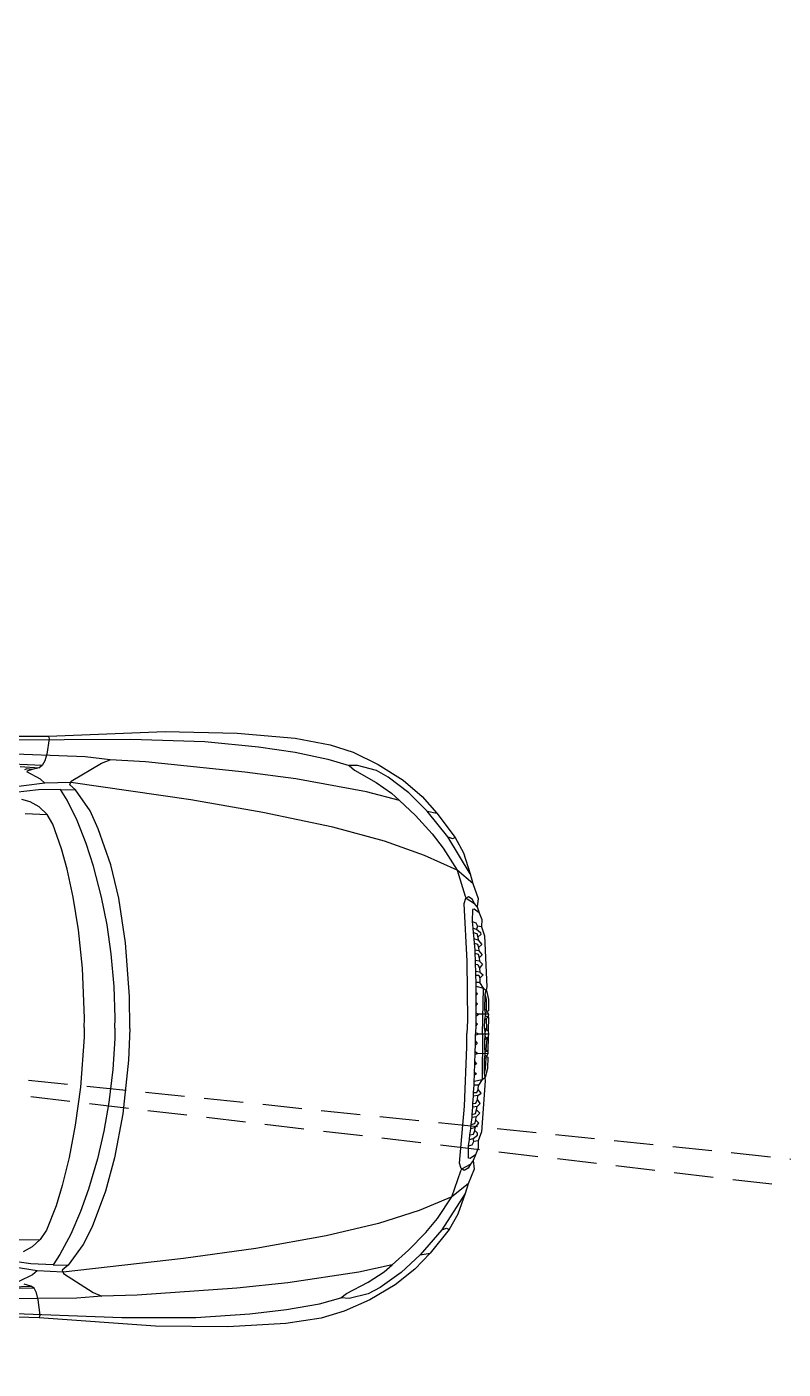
# Model space of a CAD drawing. Header units: inches. Extents: x 79 to 11386, y 236 to 3106.
# Drawn here: x 1575.9 to 1672.2, y 670.9 to 842 of the extents above; entities that cross this region are included whole.
import ezdxf

# ---------------------------------------------------------------- set-up
doc = ezdxf.new("R2010")
doc.units = ezdxf.units.IN
doc.header["$LTSCALE"] = 20
doc.header["$MEASUREMENT"] = 0
doc.linetypes.add('HIDDEN', pattern=[0.375, 0.25, -0.125])
for name, color, linetype in [('AUDI', 27, 'Continuous'), ('Conduit', 100, 'HIDDEN'), ('emergency_Bo', 220, 'Continuous'), ('emergency_conduit', 210, 'HIDDEN'), ('hatch', 8, 'Continuous')]:
    doc.layers.add(name, color=color, linetype=linetype)

# ---------------------------------------------------------------- blocks, each defined once
blk = doc.blocks.new('Top')
at = {"layer": 'AUDI'}
for p, q in [((2522.3, 15600.8), (2403.6, 15584.7)), ((2696.5, 15614.9), (2522.3, 15600.8)), ((2935.9, 15618.5), (2696.5, 15614.9)), ((3429.3, 15608.7), (2935.9, 15618.5)), ((3202.5, 15624), (3200.1, 15615.7)), ((3200.1, 15615.7), (3207.2, 15566.2)), ((2297.5, 15564.2), (2228.3, 15544.2)), ((2403.6, 15584.7), (2297.5, 15564.2)), ((3001.2, 15550.5), (3082.5, 15558.7)), ((3082.5, 15558.7), (3409.6, 15567)), ((3207.2, 15566.2), (3212.7, 15543.8)), ((2101.3, 15509.2), (2140.2, 15529.6)), ((2140.2, 15529.6), (2201.1, 15545.4)), ((2210.6, 15530), (2140.2, 15491.5)), ((2201.1, 15545.4), (2228.3, 15544.2)), ((2228.3, 15544.2), (2210.6, 15530)), ((2400.5, 15498.6), (2565.6, 15518.2)), ((2565.6, 15518.2), (2887.2, 15546.2)), ((2887.2, 15546.2), (3001.2, 15550.5)), ((3029.9, 15539.5), (3001.2, 15550.5)), ((3126.6, 15479.3), (3029.9, 15539.5)), ((3212.7, 15543.8), (3220.9, 15528.9)), ((3220.9, 15528.9), (3394.3, 15533.6)), ((3220.9, 15528.9), (3231.5, 15521.8)), ((3292.5, 15524.9), (3231.5, 15521.8)), ((3231.5, 15521.8), (3253.6, 15515.9)), ((2034.5, 15459.3), (2101.3, 15509.2)), ((2140.2, 15491.5), (2089.9, 15457.7)), ((2171.3, 15460.4), (2400.5, 15498.6)), ((2739.3, 15425.1), (3128.1, 15475)), ((3112, 15451.8), (3130.9, 15468.3)), ((3130.9, 15468.3), (3126.6, 15479.3)), ((3128.1, 15475), (3211.5, 15472.2)), ((3211.5, 15472.2), (3226.4, 15485.2)), ((3211.5, 15472.2), (3347.5, 15452.6)), ((3226.4, 15485.2), (3270.9, 15507.2)), ((1974.3, 15400.7), (2034.5, 15459.3)), ((2063.5, 15434.5), (2011.7, 15386.5)), ((2063.5, 15434.5), (2171.3, 15460.4)), ((2089.9, 15457.7), (2063.5, 15434.5)), ((2505.8, 15388.5), (2739.3, 15425.1)), ((3064.1, 15385), (3112, 15451.8)), ((3160.8, 15452.2), (3112, 15451.8)), ((3138.8, 15418), (3160.8, 15452.2)), ((3160.8, 15452.2), (3232.3, 15449.8)), ((3232.3, 15449.8), (3307.4, 15440)), ((1905.5, 15318.9), (1974.3, 15400.7)), ((1974.3, 15400.7), (1942.1, 15395.2)), ((2011.7, 15386.5), (1957, 15328)), ((2278.6, 15344.5), (2505.8, 15388.5)), ((3036.5, 15327.2), (3064.1, 15385)), ((3105.3, 15352.3), (3138.8, 15418)), ((3203.2, 15370.4), (3228.8, 15394.8)), ((3228.8, 15394.8), (3258.3, 15410.9)), ((2110.3, 15301.2), (2278.6, 15344.5)), ((3075.1, 15278.4), (3105.3, 15352.3)), ((3154.1, 15260.7), (3184, 15340.1)), ((3184, 15340.1), (3203.2, 15370.4)), ((3273.6, 15372.8), (3203.2, 15370.4)), ((1831.2, 15200.2), (1905.5, 15318.9)), ((1890.2, 15313.4), (1881.9, 15317)), ((1905.5, 15318.9), (1890.2, 15313.4)), ((1957, 15328), (1919.7, 15282)), ((1979.8, 15257.2), (2110.3, 15301.2)), ((2994.5, 15211.2), (3036.5, 15327.2)), ((1919.7, 15282), (1874.1, 15211.2)), ((1874.1, 15211.2), (1979.8, 15257.2)), ((3050.3, 15205.7), (3075.1, 15278.4)), ((3135.2, 15195.1), (3154.1, 15260.7)), ((1822.6, 15169.1), (1874.1, 15211.2)), ((1874.1, 15211.2), (1846.5, 15127.5)), ((2967, 15103.1), (2994.5, 15211.2)), ((3022.8, 15106.2), (3050.3, 15205.7)), ((3114.4, 15104.3), (3135.2, 15195.1)), ((1843, 15120.8), (1815.9, 15104.7)), ((1823.3, 15118), (1836.3, 15125.5)), ((1836.3, 15125.5), (1845.4, 15120)), ((1846.5, 15127.5), (1843, 15120.8)), ((1845.4, 15120), (1850.9, 15102.7)), ((1800.2, 15074), (1816.7, 15086.2)), ((1807.2, 15093.3), (1815.9, 15104.7)), ((1815.9, 15104.7), (1823.3, 15118)), ((1816.7, 15086.2), (1822.2, 15085.4)), ((1822.2, 15085.4), (1823, 15045.7)), ((1850.9, 15102.7), (1838.3, 14917.1)), ((2943, 14959.6), (2967, 15103.1)), ((3003.5, 15016.6), (3022.8, 15106.2)), ((3095.9, 14998.5), (3114.4, 15104.3)), ((1811.2, 15042.2), (1805.7, 15031.1)), ((1823, 15045.7), (1811.2, 15042.2)), ((1823, 15045.7), (1820.2, 15024.9)), ((1792.3, 15029.2), (1805.7, 15031.1)), ((1795, 15010.7), (1794.3, 15004)), ((1794.3, 15004), (1803.7, 14996.2)), ((1808, 15021.3), (1795, 15010.7)), ((1803.7, 14996.2), (1802.5, 14985.9)), ((1802.5, 14985.9), (1816.7, 14990.3)), ((1807.2, 15007.6), (1803.7, 14996.2)), ((1805.7, 15031.1), (1808, 15021.3)), ((1819, 15010.3), (1807.2, 15007.6)), ((1820.2, 15024.9), (1808, 15021.3)), ((1816.7, 14990.3), (1815.5, 14976.1)), ((1819, 15010.3), (1816.7, 14990.3)), ((1820.2, 15024.9), (1819, 15010.3)), ((2988.6, 14923.4), (3003.5, 15016.6)), ((3081, 14875.1), (3095.9, 14998.5)), ((1799.4, 14951.7), (1788.4, 14939.2)), ((1802.5, 14985.9), (1790.3, 14972.2)), ((1790.3, 14972.2), (1800.5, 14962.4)), ((1800.5, 14962.4), (1799.4, 14951.7)), ((1799.4, 14951.7), (1813.1, 14953.7)), ((1804.1, 14973.4), (1800.5, 14962.4)), ((1815.5, 14976.1), (1804.1, 14973.4)), ((1813.1, 14953.7), (1812.3, 14943.9)), ((1815.5, 14976.1), (1813.1, 14953.7)), ((2926.9, 14785.4), (2943, 14959.6)), ((1797.4, 14917.5), (1787.2, 14908.5)), ((1787.2, 14908.5), (1796.2, 14895.5)), ((1788.4, 14939.2), (1798.6, 14928.9)), ((1801.7, 14906.9), (1796.2, 14895.5)), ((1798.6, 14928.9), (1797.4, 14917.5)), ((1797.4, 14917.5), (1811.2, 14920.3)), ((1802.1, 14940.3), (1798.6, 14928.9)), ((1810.8, 14908.1), (1801.7, 14906.9)), ((1812.3, 14943.9), (1802.1, 14940.3)), ((1810.8, 14908.1), (1809.6, 14884.5)), ((1811.2, 14920.3), (1810.8, 14908.1)), ((1812.3, 14943.9), (1811.2, 14920.3)), ((1838.3, 14917.1), (1833.2, 14725.7)), ((2977.6, 14817.3), (2988.6, 14923.4)), ((1795, 14882.5), (1784.8, 14874.3)), ((1784.8, 14874.3), (1794.6, 14862.9)), ((1794.6, 14862.9), (1794.3, 14848.7)), ((1798.6, 14872.3), (1794.6, 14862.9)), ((1796.2, 14895.5), (1795, 14882.5)), ((1795, 14882.5), (1809.6, 14884.5)), ((1809.2, 14873.1), (1798.6, 14872.3)), ((1809.2, 14873.1), (1808, 14848.7)), ((1809.6, 14884.5), (1809.2, 14873.1)), ((3071.9, 14713.9), (3081, 14875.1)), ((1776.6, 14810.6), (1774.2, 14824.1)), ((1782.1, 14830.5), (1774.5, 14825.1)), ((1782.1, 14830.5), (1794.3, 14848.7)), ((1808, 14836.5), (1782.1, 14830.5)), ((1783.6, 14682.8), (1782.1, 14830.5)), ((1794.3, 14848.7), (1808, 14848.7)), ((1801.3, 14812.6), (1807.2, 14816.9)), ((1808, 14836.5), (1807.2, 14816.9)), ((1807.2, 14816.9), (1807.2, 14806.7)), ((1808, 14848.7), (1808, 14836.5)), ((2972.9, 14716.2), (2977.6, 14817.3)), ((1771.8, 14760.3), (1772.6, 14794.9)), ((1772.6, 14794.9), (1776.6, 14810.6)), ((1777.3, 14762.2), (1776.6, 14810.6)), ((1807.2, 14806.7), (1801.3, 14812.6)), ((1801.3, 14779.9), (1806.8, 14783.5)), ((1806.4, 14773.3), (1801.3, 14779.9)), ((1806.4, 14773.3), (1806, 14750.1)), ((1806.8, 14783.5), (1806.4, 14773.3)), ((1807.2, 14806.7), (1806.8, 14783.5)), ((2924.7, 14682.8), (2926.9, 14785.4)), ((1765.2, 14746.9), (1797.8, 14746.5)), ((1771.5, 14732.8), (1767, 14737.8)), ((1775, 14741), (1767.5, 14738.3)), ((1769.6, 14755.8), (1771.8, 14760.3)), ((1769.7, 14698.4), (1771.5, 14732.8)), ((1770.2, 14754.9), (1775.4, 14751.6)), ((1776.6, 14730), (1771.5, 14732.8)), ((1771.8, 14760.3), (1777.3, 14762.2)), ((1775, 14741), (1775.4, 14751.6)), ((1776.6, 14730), (1775, 14741)), ((1775.4, 14751.6), (1777.3, 14762.2)), ((1777, 14702.5), (1776.6, 14730)), ((1797.8, 14746.5), (1806, 14750.1)), ((1806, 14740.2), (1797.8, 14746.5)), ((1806, 14740.2), (1805.7, 14719.4)), ((1806, 14750.1), (1806, 14740.2)), ((1764.8, 14692.3), (1777, 14702.5)), ((1775.4, 14689.9), (1769.7, 14698.4)), ((1775.4, 14689.9), (1777, 14702.5)), ((1775.4, 14682.8), (1775.4, 14689.9)), ((1805.7, 14687.6), (1795.4, 14682.8)), ((1800.5, 14714.3), (1805.7, 14719.4)), ((1805.7, 14707.2), (1800.5, 14714.3)), ((1805.7, 14719.4), (1805.7, 14707.2)), ((1805.7, 14707.2), (1805.7, 14687.6)), ((1805.7, 14687.6), (1805.7, 14682.8)), ((1833.2, 14725.7), (1833.7, 14682.8)), ((2973.5, 14682.8), (2972.9, 14716.2)), ((3072.3, 14682.8), (3071.9, 14713.9)), ((1795.4, 14682.8), (1764.4, 14682.8)), ((1795.4, 14682.8), (1764.4, 14682.8)), ((1764.8, 14673.4), (1777, 14663.2)), ((1775.4, 14675.8), (1769.7, 14667.3)), ((1769.7, 14667.3), (1771.5, 14632.9)), ((1775.4, 14682.8), (1775.4, 14675.8)), ((1775.4, 14675.8), (1777, 14663.2)), ((1777, 14663.2), (1776.6, 14635.7)), ((1783.6, 14682.8), (1782.1, 14535.2)), ((1805.7, 14678.1), (1795.4, 14682.8)), ((1805.7, 14658.5), (1800.5, 14651.4)), ((1800.5, 14651.4), (1805.7, 14646.3)), ((1805.7, 14678.1), (1805.7, 14682.8)), ((1805.7, 14658.5), (1805.7, 14678.1)), ((1805.7, 14646.3), (1805.7, 14658.5)), ((1806, 14625.4), (1805.7, 14646.3)), ((1833.2, 14640), (1833.7, 14682.8)), ((2924.7, 14682.8), (2926.9, 14580.2)), ((2973.5, 14682.8), (2972.9, 14649.4)), ((2972.9, 14649.4), (2977.6, 14548.4)), ((3072.3, 14682.8), (3071.9, 14651.8)), ((3071.9, 14651.8), (3081, 14490.6)), ((1765.2, 14618.8), (1797.8, 14619.1)), ((1771.5, 14632.9), (1767, 14627.9)), ((1775, 14624.7), (1767.5, 14627.4)), ((1769.6, 14609.8), (1771.8, 14605.4)), ((1770.2, 14610.7), (1775.4, 14614)), ((1776.6, 14635.7), (1771.5, 14632.9)), ((1771.8, 14605.4), (1777.3, 14603.4)), ((1771.8, 14605.4), (1772.6, 14570.8)), ((1776.6, 14635.7), (1775, 14624.7)), ((1775, 14624.7), (1775.4, 14614)), ((1775.4, 14614), (1777.3, 14603.4)), ((1777.3, 14603.4), (1776.6, 14555.1)), ((1806, 14625.4), (1797.8, 14619.1)), ((1797.8, 14619.1), (1806, 14615.6)), ((1806, 14615.6), (1806, 14625.4)), ((1806.4, 14592.4), (1806, 14615.6)), ((1838.3, 14448.5), (1833.2, 14640)), ((1772.6, 14570.8), (1776.6, 14555.1)), ((1776.6, 14555.1), (1774.2, 14541.6)), ((1806.4, 14592.4), (1801.3, 14585.7)), ((1801.3, 14585.7), (1806.8, 14582.2)), ((1807.2, 14559), (1801.3, 14553.1)), ((1806.8, 14582.2), (1806.4, 14592.4)), ((1807.2, 14559), (1806.8, 14582.2)), ((1807.2, 14548.8), (1807.2, 14559)), ((2926.9, 14580.2), (2943, 14406.1)), ((1782.1, 14535.2), (1774.5, 14540.6)), ((1808, 14529.1), (1782.1, 14535.2)), ((1782.1, 14535.2), (1794.3, 14516.9)), ((1794.6, 14502.8), (1794.3, 14516.9)), ((1794.3, 14516.9), (1808, 14516.9)), ((1801.3, 14553.1), (1807.2, 14548.8)), ((1808, 14529.1), (1807.2, 14548.8)), ((1808, 14516.9), (1808, 14529.1)), ((1809.2, 14492.6), (1808, 14516.9)), ((2977.6, 14548.4), (2988.6, 14442.2)), ((1784.8, 14491.4), (1794.6, 14502.8)), ((1795, 14483.1), (1784.8, 14491.4)), ((1787.2, 14457.2), (1796.2, 14470.1)), ((1798.6, 14493.3), (1794.6, 14502.8)), ((1795, 14483.1), (1809.6, 14481.2)), ((1796.2, 14470.1), (1795, 14483.1)), ((1801.7, 14458.7), (1796.2, 14470.1)), ((1809.2, 14492.6), (1798.6, 14493.3)), ((1809.6, 14481.2), (1809.2, 14492.6)), ((1810.8, 14457.6), (1809.6, 14481.2)), ((3081, 14490.6), (3095.9, 14367.1)), ((1797.4, 14448.1), (1787.2, 14457.2)), ((1788.4, 14426.5), (1798.6, 14436.7)), ((1799.4, 14413.9), (1788.4, 14426.5)), ((1797.4, 14448.1), (1811.2, 14445.4)), ((1798.6, 14436.7), (1797.4, 14448.1)), ((1802.1, 14425.3), (1798.6, 14436.7)), ((1810.8, 14457.6), (1801.7, 14458.7)), ((1812.3, 14421.8), (1802.1, 14425.3)), ((1811.2, 14445.4), (1810.8, 14457.6)), ((1812.3, 14421.8), (1811.2, 14445.4)), ((1850.9, 14263), (1838.3, 14448.5)), ((2988.6, 14442.2), (3003.5, 14349.1)), ((1790.3, 14393.5), (1800.5, 14403.3)), ((1802.5, 14379.7), (1790.3, 14393.5)), ((1799.4, 14413.9), (1813.1, 14412)), ((1800.5, 14403.3), (1799.4, 14413.9)), ((1804.1, 14392.3), (1800.5, 14403.3)), ((1815.5, 14389.6), (1804.1, 14392.3)), ((1813.1, 14412), (1812.3, 14421.8)), ((1815.5, 14389.6), (1813.1, 14412)), ((1816.7, 14375.4), (1815.5, 14389.6)), ((2943, 14406.1), (2967, 14262.6)), ((1792.3, 14336.5), (1805.7, 14334.5)), ((1794.3, 14361.6), (1803.7, 14369.5)), ((1795, 14355), (1794.3, 14361.6)), ((1808, 14344.3), (1795, 14355)), ((1802.5, 14379.7), (1816.7, 14375.4)), ((1803.7, 14369.5), (1802.5, 14379.7)), ((1807.2, 14358.1), (1803.7, 14369.5)), ((1805.7, 14334.5), (1808, 14344.3)), ((1819, 14355.4), (1807.2, 14358.1)), ((1820.2, 14340.8), (1808, 14344.3)), ((1819, 14355.4), (1816.7, 14375.4)), ((1820.2, 14340.8), (1819, 14355.4)), ((1823, 14320), (1820.2, 14340.8)), ((3003.5, 14349.1), (3022.8, 14259.4)), ((3095.9, 14367.1), (3114.4, 14261.4)), ((1811.2, 14323.5), (1805.7, 14334.5)), ((1823, 14320), (1811.2, 14323.5)), ((1822.2, 14280.3), (1823, 14320)), ((1800.2, 14291.7), (1816.7, 14279.5)), ((1807.2, 14272.4), (1815.9, 14261)), ((1843, 14244.9), (1815.9, 14261)), ((1815.9, 14261), (1823.3, 14247.6)), ((1816.7, 14279.5), (1822.2, 14280.3)), ((1845.4, 14245.7), (1850.9, 14263)), ((2967, 14262.6), (2994.5, 14154.5)), ((3022.8, 14259.4), (3050.3, 14160)), ((3114.4, 14261.4), (3135.2, 14170.6)), ((1823.3, 14247.6), (1836.3, 14240.2)), ((1836.3, 14240.2), (1845.4, 14245.7)), ((1846.5, 14238.2), (1843, 14244.9)), ((1874.1, 14154.5), (1846.5, 14238.2)), ((1822.6, 14196.5), (1874.1, 14154.5)), ((1831.2, 14165.5), (1905.5, 14046.7)), ((3135.2, 14170.6), (3154.1, 14104.9)), ((1919.7, 14083.7), (1874.1, 14154.5)), ((1874.1, 14154.5), (1979.8, 14108.5)), ((2994.5, 14154.5), (3036.5, 14038.5)), ((3050.3, 14160), (3075.1, 14087.2)), ((1957, 14037.7), (1919.7, 14083.7)), ((1979.8, 14108.5), (2110.3, 14064.4)), ((3075.1, 14087.2), (3105.3, 14013.3)), ((3154.1, 14104.9), (3184, 14025.5)), ((1890.2, 14052.3), (1881.9, 14048.7)), ((1905.5, 14046.7), (1890.2, 14052.3)), ((1905.5, 14046.7), (1974.3, 13965)), ((2011.7, 13979.1), (1957, 14037.7)), ((2110.3, 14064.4), (2278.6, 14021.2)), ((3036.5, 14038.5), (3064.1, 13980.7)), ((2278.6, 14021.2), (2505.8, 13977.2)), ((3105.3, 14013.3), (3138.8, 13947.7)), ((3184, 14025.5), (3203.2, 13995.2)), ((3203.2, 13995.2), (3228.8, 13970.9)), ((3273.6, 13992.9), (3203.2, 13995.2)), ((1974.3, 13965), (1942.1, 13970.5)), ((1974.3, 13965), (2034.5, 13906.4)), ((2063.5, 13931.2), (2011.7, 13979.1)), ((2505.8, 13977.2), (2739.3, 13940.6)), ((3064.1, 13980.7), (3112, 13913.9)), ((3138.8, 13947.7), (3160.8, 13913.5)), ((3228.8, 13970.9), (3258.3, 13954.8)), ((3258.3, 13954.8), (3285.8, 13947.3)), ((2034.5, 13906.4), (2101.3, 13856.5)), ((2089.9, 13908), (2063.5, 13931.2)), ((2063.5, 13931.2), (2171.3, 13905.2)), ((2140.2, 13874.2), (2089.9, 13908)), ((2171.3, 13905.2), (2400.5, 13867.1)), ((2739.3, 13940.6), (3128.1, 13890.7)), ((3160.8, 13913.5), (3112, 13913.9)), ((3112, 13913.9), (3130.9, 13897.4)), ((3160.8, 13913.5), (3232.3, 13915.8)), ((3211.5, 13893.4), (3347.5, 13913.1)), ((3232.3, 13915.8), (3307.4, 13925.7)), ((2210.6, 13835.6), (2140.2, 13874.2)), ((2400.5, 13867.1), (2565.6, 13847.4)), ((3126.6, 13886.3), (3029.9, 13826.2)), ((3130.9, 13897.4), (3126.6, 13886.3)), ((3128.1, 13890.7), (3211.5, 13893.4)), ((3211.5, 13893.4), (3226.4, 13880.5)), ((3226.4, 13880.5), (3270.9, 13858.4)), ((2101.3, 13856.5), (2140.2, 13836)), ((2140.2, 13836), (2201.1, 13820.3)), ((2201.1, 13820.3), (2228.3, 13821.5)), ((2228.3, 13821.5), (2210.6, 13835.6)), ((2297.5, 13801.4), (2228.3, 13821.5)), ((2565.6, 13847.4), (2887.2, 13819.5)), ((2887.2, 13819.5), (3001.2, 13815.2)), ((3029.9, 13826.2), (3001.2, 13815.2)), ((3001.2, 13815.2), (3082.5, 13806.9)), ((3207.2, 13799.5), (3212.7, 13821.9)), ((3212.7, 13821.9), (3220.9, 13836.8)), ((3220.9, 13836.8), (3231.5, 13843.9)), ((3220.9, 13836.8), (3394.3, 13832.1)), ((3231.5, 13843.9), (3253.6, 13849.8)), ((3292.5, 13840.7), (3231.5, 13843.9)), ((3253.6, 13849.8), (3270.9, 13855.7)), ((3253.6, 13849.8), (3270.5, 13847.8)), ((3270.5, 13847.8), (3277.9, 13851.8)), ((2403.6, 13781), (2297.5, 13801.4)), ((2522.3, 13764.9), (2403.6, 13781)), ((3082.5, 13806.9), (3409.6, 13798.7)), ((3200.1, 13749.9), (3207.2, 13799.5)), ((2696.5, 13750.7), (2522.3, 13764.9)), ((2935.9, 13747.2), (2696.5, 13750.7)), ((3429.3, 13757), (2935.9, 13747.2)), ((3202.5, 13741.7), (3200.1, 13749.9))]:
    blk.add_line(p, q, dxfattribs=at)
blk.add_lwpolyline([(3434.8, 13744.8), (3202.5, 13741.7), (2825.8, 13720.8), (2592.7, 13721.6), (2404.8, 13735.8), (2291.2, 13754.7), (2216.5, 13778.2), (2134.7, 13816.4), (2053.3, 13865.9), (1990.8, 13917.8), (1942.1, 13970.5), (1881.9, 14048.7), (1854.4, 14098.2), (1831.2, 14165.5), (1822.6, 14196.5), (1804.1, 14244.5), (1807.2, 14272.4), (1800.2, 14291.7), (1791.5, 14312.9), (1792.3, 14336.5), (1782.1, 14365.6), (1772.2, 14530.7), (1774, 14540.9), (1772.6, 14541.9), (1765.6, 14571.6), (1764.8, 14607.4), (1769.4, 14610.3), (1765.2, 14618.8), (1765.6, 14626.2), (1766.8, 14627.6), (1765.2, 14628.2), (1764.8, 14673.4), (1764.4, 14682.8), (1764.8, 14692.3), (1765.2, 14737.5), (1766.8, 14738.1), (1765.6, 14739.4), (1765.2, 14746.9), (1769.4, 14755.4), (1764.8, 14758.3), (1765.6, 14794.1), (1772.6, 14823.8), (1774, 14824.8), (1772.2, 14835), (1782.1, 15000.1), (1792.3, 15029.2), (1791.5, 15052.8), (1800.2, 15074), (1807.2, 15093.3), (1804.1, 15121.2), (1822.6, 15169.1), (1831.2, 15200.2), (1854.4, 15267.4), (1881.9, 15317), (1942.1, 15395.2), (1990.8, 15447.9), (2053.3, 15499.8), (2134.7, 15549.3), (2216.5, 15587.4), (2291.2, 15611), (2404.8, 15629.9), (2592.7, 15644), (2825.8, 15644.8), (3202.5, 15624), (3434.8, 15620.8)], dxfattribs=at)

msp = doc.modelspace()

# ---------------------------------------------------------------- hatches: boundary and pattern name
at = {"layer": 'hatch'}
h = msp.add_hatch(dxfattribs=at)
h.set_pattern_fill('ANSI31', color=256)
h.paths.add_polyline_path([(1552.24168, 1007.10249), (1422.24168, 1007.10249), (1422.24168, 880.10249), (1422.24168, 755.10249), (1422.24168, 324.10249), (1605.24168, 324.10249), (1605.12798, 330.10141), (1608.12744, 330.15826), (1608.05268, 334.10249), (1432.24168, 334.10249), (1432.24168, 997.10249), (1552.24168, 997.10249)])
h.paths.add_polyline_path([(2266.24168, 1007.10249), (2256.24168, 1007.10249), (2135.24168, 1007.10249), (2131.24168, 1007.10249), (2125.24168, 1007.10249), (1985.24168, 1007.10249), (1672.24168, 1007.10249), (1672.24168, 997.10249), (1703.24168, 997.10249), (1709.24168, 997.10249), (1713.24168, 997.10249), (2125.24168, 997.10249), (2131.24168, 997.10249), (2256.24168, 997.10249), (2256.24168, 880.10249), (2256.24168, 876.10249), (2256.24168, 874.10249), (2256.24168, 527.10249), (2256.24168, 521.10249), (2256.24168, 334.10249), (2266.24168, 334.10249), (2266.24168, 364.10249)])
h.paths.add_polyline_path([(2266.24168, 334.10249), (2256.24168, 334.10249), (1686.06669, 334.10249), (1686.11343, 331.63635), (1689.11289, 331.6932), (1689.22659, 325.69428), (1686.22713, 325.63743), (1686.11343, 331.63635), (1683.11397, 331.5795), (1682.43178, 367.57304, 0.414213562), (1647.12044, 330.89731, 0.414213562), (1610.4447, 366.20865), (1611.1269, 330.21511), (1608.12744, 330.15826), (1608.24221, 324.10249), (1783.24168, 324.10249), (1937.24168, 324.10249), (2084.24168, 324.10249), (2266.24168, 324.10249)])
h.paths.add_polyline_path([(1610.4447, 366.20865), (1611.05322, 334.10249), (1646.9164, 334.10249, 0.388310072)], flags=17)
h.paths.add_polyline_path([(1682.43178, 367.57304, 0.38835357), (1647.20249, 334.10249), (1669.24168, 334.10249), (1675.24168, 334.10249), (1683.06615, 334.10249)], flags=17)
h.paths.add_polyline_path([(1686.11343, 331.63635), (1683.11397, 331.5795), (1683.06615, 334.10249), (1675.24168, 334.10249), (1669.24168, 334.10249), (1647.20249, 334.10249, 0.022276556), (1647.12044, 330.89731, 0.022314373), (1646.9164, 334.10249), (1611.05322, 334.10249), (1611.1269, 330.21511), (1608.12744, 330.15826), (1608.24221, 324.10249), (1783.24168, 324.10249), (1937.24168, 324.10249), (2084.24168, 324.10249), (2266.24168, 324.10249), (2266.24168, 334.10249), (2256.24168, 334.10249), (1686.06669, 334.10249), (1686.11343, 331.63635), (1689.11289, 331.6932), (1689.22659, 325.69428), (1686.22713, 325.63743)], flags=17)

# ---------------------------------------------------------------- linework, layer by layer
at = {"layer": 'Conduit'}
msp.add_line((1782.5226, 686.39654), (1437.90529, 721.96684), dxfattribs=at)
at = {"layer": 'emergency_conduit'}
msp.add_line((1782.5226, 681.28135), (1437.90529, 721.96684), dxfattribs=at)

# ---------------------------------------------------------------- block references
at = {"layer": 'emergency_Bo', "xscale": 0.03937007874015748, "yscale": 0.03937007874015748, "zscale": 0.03937007874015748, "rotation": 179.0983703612589}
msp.add_blockref('Top', (1713.25887, 1290.52203), dxfattribs=at)

doc.saveas('drawing.dxf')
